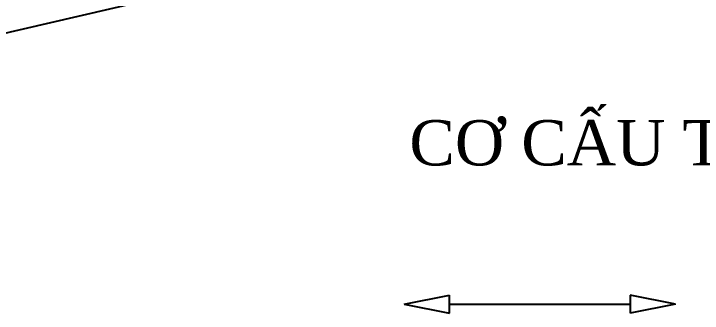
# Model space of a CAD drawing. Header units: millimetres. Extents: x -219 to 2642, y 0 to 2247.
# Drawn here: x -63.1 to 119.6, y 1964.1 to 2043.4 of the extents above; entities that cross this region are included whole.
import ezdxf

# ---------------------------------------------------------------- set-up
doc = ezdxf.new("R2010")
doc.units = ezdxf.units.MM
doc.layers.add('NETCOBAN', color=1, linetype='Continuous', lineweight=20)
doc.styles.get("Standard").update_dxf_attribs({"font": 'times_0.ttf'})

msp = doc.modelspace()

# ---------------------------------------------------------------- linework, layer by layer
at = {"color": 7, "linetype": 'Continuous'}
for p, q in [((40.53, 1966.49), (52.53, 1968.89)), ((52.53, 1964.09), (52.53, 1968.89)), ((100.53, 1968.89), (100.53, 1964.09)), ((112.53, 1966.49), (100.53, 1968.89)), ((40.53, 1966.49), (52.53, 1964.09)), ((52.53, 1966.49), (100.53, 1966.49)), ((112.53, 1966.49), (100.53, 1964.09))]:
    msp.add_line(p, q, dxfattribs=at)
at = {"layer": 'Defpoints', "lineweight": 25, "ltscale": 0.5}
msp.add_line((-122.17, 2025.09), (-12.19, 2050.72), dxfattribs=at)

# ---------------------------------------------------------------- texts
at = {"layer": 'NETCOBAN', "insert": (129.73, 2009.18), "char_height": 12, "width": 291.4021, "attachment_point": 5}
msp.add_mtext('{\\fTimes New Roman|b0|i0|c0|p18;CƠ CẤU TREO BÁNH}', dxfattribs=at)

doc.saveas('drawing.dxf')
